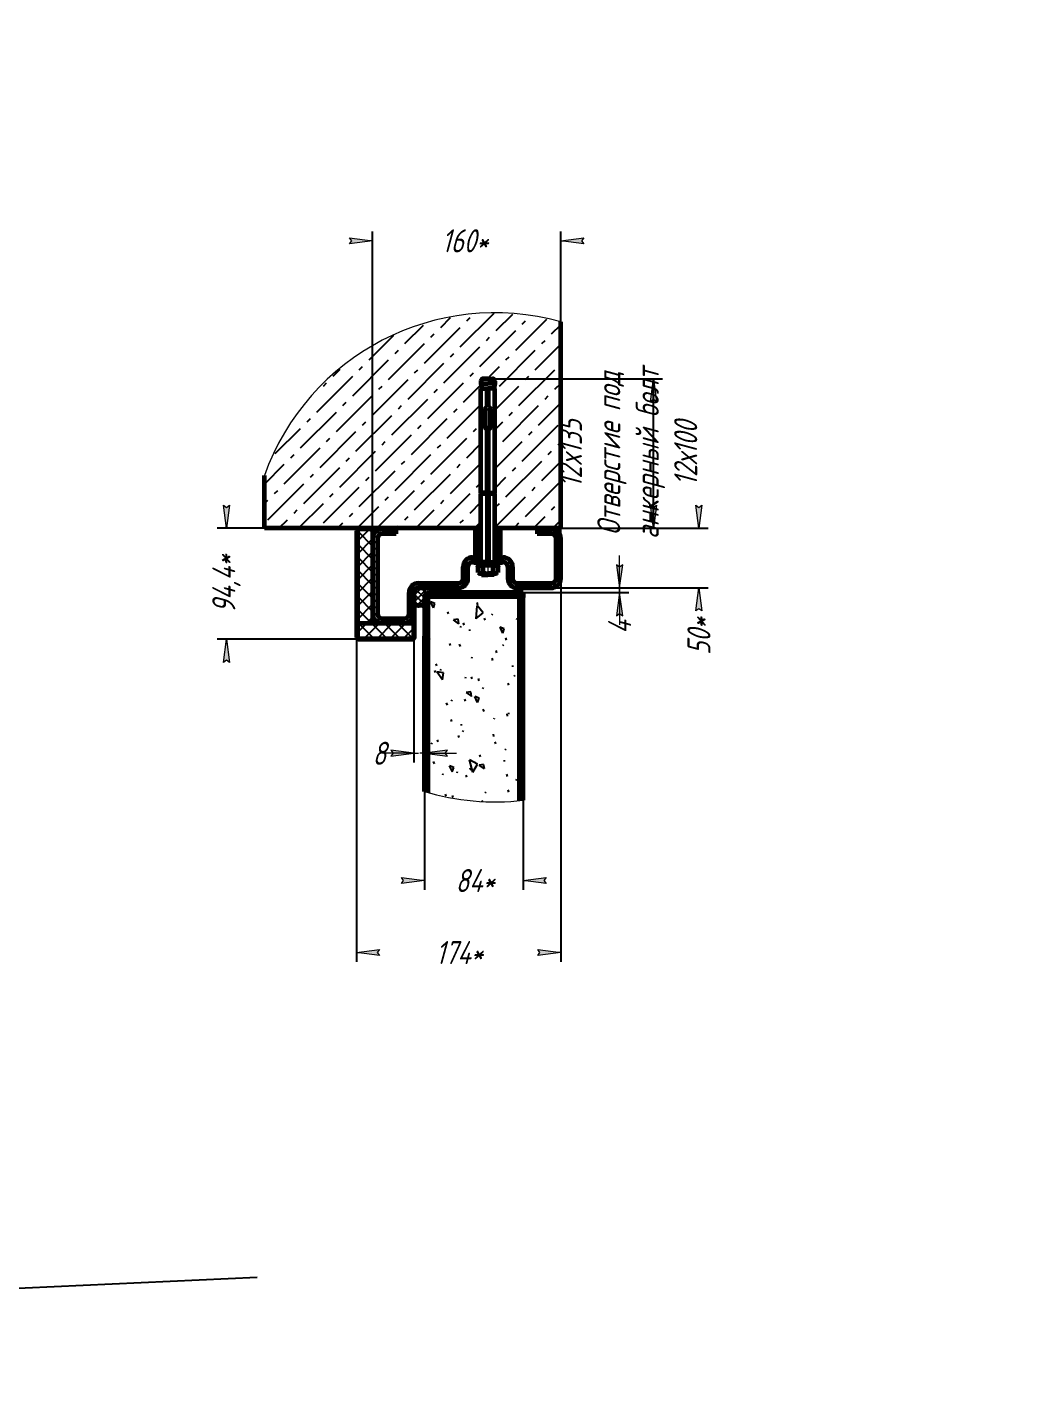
# Model space of a CAD drawing. Header units: millimetres. Extents: x -68 to 2520, y 0 to 297.
# Drawn here: x 651.4 to 869.7, y 0 to 297 of the extents above; entities that cross this region are included whole.
import ezdxf

# ---------------------------------------------------------------- set-up
doc = ezdxf.new("R2010")
doc.units = ezdxf.units.MM
for name, pattern in [('K5LT_AXLED', [13.66031551361084, 9.16031551361084, -1.5, 1.5, -1.5]), ('K5LT_BASIC', [0]), ('K5LT_THIN', [0])]:
    doc.linetypes.add(name, pattern=pattern)
doc.layers.add('Системный слой', color=7, linetype='Continuous')
doc.styles.add('KDIMTEXTSTYLE', font='GOST_AU.SHX', dxfattribs={"width": 0.96, "oblique": 15, "height": 5})
doc.dimstyles.new('KDIMSTYLE (0.40)', dxfattribs={"dimtxt": 5, "dimasz": 1, "dimexe": 2, "dimexo": 0, "dimgap": 1, "dimtad": 1, "dimlfac": 2.5, "dimtxsty": 'KDIMTEXTSTYLE', "dimsah": 1, "dimcen": 0, "dimdle": 1, "dimadec": 0, "dimazin": 0, "dimtfac": 0.667, "dimtmove": 0, "dimatfit": 3, "dimfxl": 1, "dimtvp": 1, "dimtolj": 1, "dimtzin": 0, "dimarcsym": 0})
doc.dimstyles.new('KDIMSTYLE (0.50)', dxfattribs={"dimtxt": 5, "dimasz": 1, "dimexe": 2, "dimexo": 0, "dimgap": 1, "dimtad": 1, "dimlfac": 2, "dimtxsty": 'KDIMTEXTSTYLE', "dimsah": 1, "dimcen": 0, "dimdle": 1, "dimadec": 0, "dimazin": 0, "dimtfac": 0.667, "dimtmove": 0, "dimatfit": 3, "dimfxl": 1, "dimtvp": 1, "dimtolj": 1, "dimtzin": 0, "dimarcsym": 0})
pattern_1 = [(135, (0, 0), (-2.121320343559643, -2.121320343559642), [])]
pattern_2 = [(45, (0, 0), (-0.7071067811865475, 0.7071067811865476), []), (135, (0, 0), (-0.7071067811865476, -0.7071067811865475), [])]

# ---------------------------------------------------------------- blocks, each defined once
blk = doc.blocks.new('KDIMARROW_01')
at = {"layer": 'Системный слой'}
blk.add_hatch(color=0, dxfattribs=at).paths.add_polyline_path([(0, 0), (-5, 0.658262491226197), (-4.5, 5.51091059616309e-16), (-5, -0.6582624912261956)])
at = {"layer": 'Системный слой', "color": 0, "linetype": 'K5LT_THIN', "lineweight": 18}
for p, q in [((-4.5, 5.51091059616309e-16), (-5, 0.658262491226197)), ((-5, 0.658262491226197), (0, 0)), ((0, 0), (-5, -0.6582624912261956)), ((-5, -0.6582624912261956), (-4.5, 5.51091059616309e-16)), ((0, 0), (-1, 0))]:
    blk.add_line(p, q, dxfattribs=at)
blk = doc.blocks.new('U80')
at = {"layer": 'Системный слой', "color": 5, "linetype": 'K5LT_BASIC', "lineweight": 60, "true_color": 0x0000ff}
for p, q in [((740.208743934307, 175.4116883336316), (736.2287439343066, 175.4116883336316)), ((740.208743934307, 174.3916883336278), (740.208743934307, 175.4116883336316)), ((735.208743934307, 174.3916883336315), (735.208743934307, 171.6616883336316)), ((735.208743934307, 171.6616883336316), (736.083743934307, 171.6616883336316)), ((736.333743934307, 171.6616883336316), (737.083743934307, 171.6616883336316)), ((737.333743934307, 171.6616883336316), (737.503743933467, 171.6616883336316))]:
    blk.add_line(p, q, dxfattribs=at)
for centre in [(736.208743934307, 171.6616883336316), (737.208743934307, 171.6616883336316)]:
    blk.add_arc(centre, 0.1250000000000001, 180, 0, dxfattribs=at)
blk = doc.blocks.new('KDIMARROW_02')
at = {"layer": 'Системный слой'}
blk.add_hatch(color=0, dxfattribs=at).paths.add_polyline_path([(4.5, -5.51091059616309e-16), (5, 0.6582624912261956), (0, 0), (5, -0.658262491226197)])
at = {"layer": 'Системный слой', "color": 0, "linetype": 'K5LT_THIN', "lineweight": 18}
for p, q in [((0, 0), (-1, 0)), ((5, 0.6582624912261956), (0, 0)), ((0, 0), (5, -0.658262491226197)), ((0, 0), (7, -8.572527594031472e-16)), ((4.5, -5.51091059616309e-16), (5, 0.6582624912261956)), ((5, -0.658262491226197), (4.5, -5.51091059616309e-16))]:
    blk.add_line(p, q, dxfattribs=at)

msp = doc.modelspace()

# ---------------------------------------------------------------- hatches: boundary and pattern name
at = {"layer": 'Системный слой'}
h = msp.add_hatch(dxfattribs=at)
h.set_pattern_fill('Бетон', angle=45, style=0, pattern_type=0)
h.set_pattern_definition([(45, (0, 0), (-4.242640687119285, 4.242640687119286), [11, -5]), (45, (9.19238815542512, 9.192388155425117), (-4.242640687119285, 4.242640687119286), [1, -15]), (45, (3.535533905932738, 7.778174593052023), (-4.242640687119285, 4.242640687119286), [11, -5]), (45, (12.72792206135786, 16.97056274847714), (-4.242640687119285, 4.242640687119286), [1, -15])])
h.paths.add_polyline_path([(767.0837439343073, 188.3401883336065), (767.0837439343073, 233.1168123193885), (759.2916124717977, 234.6805189970632), (751.7853093967062, 235.0722554027129), (741.6041589000858, 233.8905820955725), (729.964733640506, 229.9232532179365), (717.7739046475659, 221.8879690922666), (708.542102168633, 211.3015605238318), (702.790243934294, 199.7657646602676), (702.790243934294, 188.3401883336093), (749.7663463258641, 188.3401883336093), (749.7663463258642, 220.7824884689112), (752.781141542749, 220.7824884689118), (752.781141542749, 188.4619940014621)])
h = msp.add_hatch(dxfattribs=at)
h.set_pattern_fill('Металл', angle=135, style=0, pattern_type=0)
h.set_pattern_definition(pattern_1)
h.paths.add_polyline_path([(735.2087439342938, 164.829188333609), (735.2087439342938, 173.3716883336086), (735.3872439342942, 173.3716883336093), (735.3872439342941, 164.829188333609), (735.2229308385398, 164.4325014293634), (734.8262439342941, 164.2681883336089), (723.3512439342942, 164.268188333609), (722.9545570300485, 164.4325014293634), (722.790243934294, 164.829188333609), (722.7902439342942, 187.779188333609), (722.9545570300485, 188.1758752378547), (723.3512439342942, 188.3401883336091), (731.3837439342939, 188.3401883336091), (731.3837439342939, 188.1616883336087), (723.3512439342942, 188.161688333609), (723.0807755904902, 188.0496566774129), (722.9687439342945, 187.779188333609), (722.9687439342941, 164.829188333609), (723.0807755904902, 164.5587199898052), (723.3512439342942, 164.4466883336089), (734.8262439342941, 164.446688333609), (735.096712278098, 164.5587199898052)])
h = msp.add_hatch(dxfattribs=at)
h.set_pattern_fill('Неметалл', angle=45, style=0, pattern_type=0)
h.set_pattern_definition([(45, (0, 0), (-1.414213562373095, 1.414213562373095), []), (135, (0, 0), (-1.414213562373095, -1.414213562373095), [])])
h.paths.add_polyline_path([(726.2837439343069, 186.1216883336311), (726.2837439343069, 167.7616883336313), (722.9687439342945, 167.7616883336313), (722.9687439342941, 187.779188333609), (723.0807755904902, 188.0496566774129), (723.3512439342956, 188.1616883336087), (726.2837439343069, 188.1616883336175)])
h.paths.add_polyline_path([(734.8262439342941, 164.4466883336089), (723.3512439342942, 164.446688333609), (723.0807755904902, 164.5587199898052), (722.9687439342945, 164.829188333609), (722.9687439342945, 167.7616883336313), (735.2087439342938, 167.7616883336313), (735.2087439342941, 164.829188333609), (735.096712278098, 164.5587199898052)])
h = msp.add_hatch(dxfattribs=at)
h.set_pattern_fill('Металл', angle=-45, style=0, pattern_type=0)
h.set_pattern_definition([(-45, (0, 0), (0.7071067811865475, 0.7071067811865476), [])])
h.paths.add_polyline_path([(744.8987439343064, 176.4316883336314), (745.6285890512016, 176.7391393140236), (745.9187439343061, 177.4516883336314), (745.9187439343069, 180.0016883336314), (746.232469424503, 181.0886916992201), (747.0771520880337, 181.8413610807754), (747.958743934307, 182.0416883336316), (749.6227439343065, 182.0416883336312), (749.6227439343065, 181.0216883336311), (747.958743934307, 181.0216883336314), (747.2288988174116, 180.7142373532392), (746.9387439343058, 180.0016883336314), (746.9387439343063, 177.4516883336314), (746.6250184441103, 176.3646849680427), (745.7803357805797, 175.6120155864874), (744.8987439343064, 175.4116883336313), (739.7987439343063, 175.4116883336313), (739.0337439343069, 175.4116883336313), (736.2287439343066, 175.4116883336316), (735.4988988174114, 175.1042373532394), (735.208743934307, 174.3916883336312), (735.2087439342938, 173.3716883336086), (735.2087439343061, 169.8016883336314), (734.89501844411, 168.7146849680427), (734.0503357805794, 167.9620155864874), (733.1687439343061, 167.7616883336313), (728.3237439343063, 167.7616883336314), (727.2367405687177, 168.0754138238275), (726.4840711871624, 168.9200964873581), (726.2837439343069, 169.8016883336314), (726.2837439343064, 186.1216883336311), (726.5974694245025, 187.2086916992199), (727.442152088033, 187.9613610807751), (728.3237439343063, 188.1616883336313), (731.383743934307, 188.1616883336313), (731.383743934307, 187.1416883336316), (728.3237439343063, 187.1416883336311), (727.5938988174111, 186.834237353239), (727.3037439343067, 186.1216883336311), (727.3037439343063, 169.8016883336314), (727.6111949146986, 169.0718432167361), (728.3237439343063, 168.7816883336313), (733.1687439343061, 168.7816883336314), (733.8985890512014, 169.0891393140236), (734.1887439343058, 169.8016883336314), (734.1887439343067, 174.3916883336315), (734.5024694245027, 175.4786916992203), (735.3471520880333, 176.2313610807756), (736.2287439343066, 176.4316883336313)])
h.paths.add_polyline_path([(763.0037439335485, 175.4116883336313), (757.6487439343064, 175.4116883336314), (756.5617405687176, 175.7254138238275), (755.8090711871623, 176.5700964873581), (755.608743934307, 177.4516883336314), (755.6087439343058, 180.0016883336314), (755.3012929539136, 180.7315334505267), (754.5887439343057, 181.0216883336311), (753.836319868659, 181.02168833363), (752.9247439343065, 181.0216883336304), (752.9247439343065, 182.0416883336316), (754.5887439343057, 182.0416883336314), (755.6757472998945, 181.7279628434353), (756.4284166814498, 180.8832801799047), (756.6287439343066, 180.0016883336314), (756.6287439343064, 177.4516883336314), (756.9361949146985, 176.7218432167361), (757.6487439343064, 176.4316883336313), (765.0437439343061, 176.4316883336314), (765.7735890512014, 176.7391393140236), (766.0637439343058, 177.4516883336314), (766.0637439343061, 186.1216883336311), (765.7562929539139, 186.8515334505264), (765.0437439343061, 187.1416883336316), (761.983743934307, 187.1416883336316), (761.983743934307, 188.1616883336313), (765.0437439343061, 188.1616883336311), (766.1307472998948, 187.847962843435), (766.8834166814502, 187.0032801799044), (767.083743934307, 186.1216883336311), (767.0837439343061, 177.4516883336314), (766.7700184441101, 176.3646849680427), (765.9253357805794, 175.6120155864874), (765.0437439343061, 175.4116883336313)])
h = msp.add_hatch(dxfattribs=at)
h.set_pattern_fill('Металл', angle=45, style=0, pattern_type=0)
h.set_pattern_definition([(45, (0, 0), (-0.7071067811865475, 0.7071067811865476), [])])
h.paths.add_polyline_path([(753.9788439343067, 188.3401883336091), (753.9788439343067, 182.0416883336316), (753.1787439343067, 182.0416883336312), (753.1787439343067, 188.3401883336091)])
h.paths.add_polyline_path([(748.5686439343065, 182.0416883336312), (748.5686439343065, 188.3401883336091), (749.3687439343068, 188.3401883336091), (749.3687439343068, 182.0416883336316)])
h = msp.add_hatch(dxfattribs=at)
h.set_pattern_fill('Неметалл', angle=45, style=0, pattern_type=0)
h.set_pattern_definition(pattern_2)
h.paths.add_polyline_path([(738.5237439335933, 174.3916883336515), (737.7938988166981, 174.0842373532593), (737.503743933467, 173.3716883336268), (737.503743933467, 171.6616883336316), (737.333743934307, 171.6616883336316), (737.2971322819553, 171.5732999859833), (737.208743934307, 171.5366883336316), (737.1203555866587, 171.5732999859833), (737.083743934307, 171.6616883336316), (736.333743934307, 171.6616883336316), (736.2971322819553, 171.5732999859833), (736.208743934307, 171.5366883336316), (736.1203555866587, 171.5732999859833), (736.083743934307, 171.6616883336316), (735.208743934307, 171.6616883336316), (735.2087439343067, 174.3916883336315), (735.5161949146989, 175.1215334505268), (736.2287439343066, 175.4116883336313), (739.0337439343069, 175.4116883336316), (739.7987439343063, 175.4116883336313), (740.208743934307, 175.4116883336316), (740.208743934307, 174.3916883336278)])
h = msp.add_hatch(dxfattribs=at)
h.set_pattern_fill('Неметалл', angle=45, style=0, pattern_type=0)
h.set_pattern_definition(pattern_2)
h.paths.add_polyline_path([(739.7987439343063, 175.4116883336313), (744.8987439343064, 175.4116883336313), (744.8987439343064, 175.0291883336316), (739.7987439343063, 175.0291883336316)])
h = msp.add_hatch(dxfattribs=at)
h.set_pattern_fill('Металл', angle=135, style=0, pattern_type=0)
h.set_pattern_definition(pattern_1)
h.paths.add_polyline_path([(758.4137439335927, 164.9566883336506), (758.4137439335922, 173.3716883336515), (758.2643683919973, 173.7323127920566), (757.9037439335922, 173.8816883336513), (738.5237439335933, 173.8816883336515), (738.1631194751882, 173.7323127920566), (738.0137439335928, 173.3716883336515), (738.0137439335928, 164.9566883336514), (737.5037439335922, 164.9566883336514), (737.5037439335933, 173.3716883336515), (737.8111949139854, 174.1015334505468), (738.5237439335933, 174.3916883336512), (757.9037439335922, 174.3916883336515), (758.6335890504874, 174.0842373532593), (758.9237439335933, 173.3716883336515), (758.9237439335933, 164.9566883336514)])
h = msp.add_hatch(dxfattribs=at)
h.set_pattern_fill('Песок', angle=40, style=0, pattern_type=0)
h.set_pattern_definition([(40, (7.66044443118978, 6.427876096865393), (-20.56920350996926, 24.5134221798073), [2, -30]), (130, (9.192533317427737, 7.713451316238471), (-24.5134221798073, -20.56920350996926), [2, -30]), (85, (7.66044443118978, 6.427876096865393), (-20.56882517772485, 24.51297130099583), [2.828000068664551, -42.42599868774414]), (59.99999999999999, (9.192533317427737, 7.713451316238471), (-27.71281292110204, 16), [2, -30]), (150, (10.19226386912524, 9.44522345926672), (-16, -27.71281292110204), [2, -30]), (105, (9.192533317427737, 7.713451316238471), (-27.71230319544804, 15.99970570975645), [2.828000068664551, -42.42599868774414]), (80, (16.85297774861752, 14.14132741310386), (-26.09740545482351, 4.601676708173656), [1.5, -25]), (170, (17.11351569518355, 15.61835731746236), (-4.601676708173652, -26.09740545482351), [1.5, -25]), (125, (16.85297774861752, 14.14132741310386), (-26.09694748155999, 4.601595955130849), [2.121000051498413, -35.35499954223633]), (99.99999999999999, (-18.79566591867736, -15.77143634009354), (-15.75692404819533, -2.778370842670881), [1, -15]), (190, (-18.96929776496088, -14.78664805006619), (2.778370842670888, -15.75692404819533), [1, -15]), (145, (-18.79566591867736, -15.77143634009354), (-15.75733021059786, -2.778442460061004), [1.414000034332275, -21.21299934387207]), (70, (1.232568334324387, 14.08832052805517), (-15.03508193257453, 5.472322293210701), [1, -15]), (160, (1.574569151644623, 15.02799693239705), (-5.472322293210702, -15.03508193257453), [1, -15]), (115, (1.232568334324387, 14.08832052805517), (-15.03546948822825, 5.472463351932776), [1.414000034332275, -21.21299934387207]), (85, (0, 0), (-9.351856781683848, 7.8449203141188), [0.300000011920929, -10]), (65, (0, 0), (-2.418447626479752, 6.644630243886747), [0.300000011920929, -10]), (105, (0, 0), (-6.19307471107896, 7.658056256191532), [0.5, -12]), (110, (0, 0), (-7.945928918804033, 1.364629479863953), [0.5, -7])])
h.paths.add_polyline_path([(758.1587439339053, 129.2750879328663), (758.1587439339024, 173.4991883336494), (738.2687439339073, 173.499188333652), (738.2687439339061, 131.0257786487667), (744.1616943592378, 129.7068256168718), (748.9695843821308, 129.1389024207635), (752.4731568215899, 129.0026661825495), (755.7768052174464, 129.0864362383055)])

# ---------------------------------------------------------------- linework, layer by layer
at = {"layer": 'Системный слой', "color": 5, "linetype": 'K5LT_BASIC', "lineweight": 60, "true_color": 0x0000ff}
for p, q in [((767.0837439343073, 188.3401883336065), (767.0837439343073, 233.1168123193883)), ((749.7663463258641, 220.2800225994303), (749.7663463258641, 219.7775567299495)), ((751.2737439343067, 220.7824884689116), (750.2688121953454, 220.7824884689116)), ((751.2737439343067, 220.7824884689116), (752.2786756732681, 220.7824884689116)), ((752.781141542749, 220.2800225994303), (752.781141542749, 219.7775567299495)), ((749.7663463258641, 219.7775567299498), (749.9798481633609, 218.6388802632989)), ((749.7663463258641, 219.7775567299498), (751.2737439343064, 219.7775567299498)), ((749.7663463258641, 196.0279161366649), (749.7663463258641, 218.6388802632989)), ((749.7663463258641, 218.6388802632985), (751.2737439343064, 218.6388802632985)), ((751.1481274669366, 214.6076376581354), (751.1481274669366, 218.6388802632989)), ((752.781141542749, 219.7775567299498), (751.2737439343064, 219.7775567299498)), ((752.781141542749, 218.6388802632985), (751.2737439343064, 218.6388802632985)), ((751.3993604016765, 214.6076376581354), (751.3993604016765, 218.6388802632989)), ((752.781141542749, 219.7775567299498), (752.5676397052515, 218.6388802632989)), ((752.781141542749, 196.0279161366649), (752.781141542749, 218.6388802632989)), ((750.582853363771, 210.5366181179213), (750.582853363771, 213.9282627369162)), ((750.6171610118754, 210.5366181179213), (750.6171610118754, 213.9282627369162)), ((751.9303268567377, 210.5366181179213), (751.9303268567377, 213.9282627369162)), ((751.9646345048425, 210.5366181179213), (751.9646345048425, 213.9282627369162)), ((751.1481274669366, 196.0279161366649), (751.1481274669366, 209.8572431967024)), ((751.3993604016765, 196.0279161366649), (751.3993604016765, 209.8572431967024)), ((702.790243934294, 188.3401883336113), (702.790243934294, 199.7657646602674)), ((751.2737439343067, 196.0279161366649), (749.7663463258641, 196.0279161366649)), ((749.8919627932343, 196.0279161366649), (749.8919627932343, 195.9022996692948)), ((750.0920025529888, 196.0279161366649), (750.0920025529888, 195.9022996692948)), ((751.2737439343067, 196.0279161366649), (751.1481274669366, 196.0279161366649)), ((751.2737439343067, 196.0279161366649), (752.7811415427493, 196.0279161366649)), ((751.2737439343067, 196.0279161366649), (751.3993604016772, 196.0279161366649)), ((752.4554853156244, 196.0279161366649), (752.4554853156244, 195.9022996692948)), ((752.6555250753781, 196.0279161366649), (752.6555250753781, 195.9022996692948)), ((749.7663463258641, 195.9022996692941), (752.781141542749, 195.9022996692941)), ((749.7663463258641, 181.02168833363), (749.7663463258641, 195.9022996692941)), ((751.1481274669366, 195.9022996692941), (751.1481274669366, 181.0216883336297)), ((751.3993604016765, 195.9022996692941), (751.3993604016765, 181.0216883336297)), ((752.781141542749, 181.02168833363), (752.781141542749, 195.9022996692941)), ((749.7663463258641, 188.3401883336091), (702.790243934294, 188.3401883336091)), ((722.790243934294, 187.779188333609), (722.790243934294, 164.829188333609)), ((722.9687439342945, 187.779188333609), (722.9687439342945, 164.829188333609)), ((731.383743934307, 188.1616883336313), (723.3512439342956, 188.1616883336087)), ((726.2837439343069, 188.1616883336175), (726.2837439343069, 167.7616883336313)), ((731.383743934307, 188.1616883336313), (728.3237439343063, 188.1616883336313)), ((731.383743934307, 187.1416883336316), (728.3237439343063, 187.1416883336316)), ((731.383743934307, 188.1616883336313), (731.3837439342954, 188.3401883336091)), ((731.383743934307, 187.1416883336316), (731.383743934307, 188.1616883336313)), ((748.5686439343065, 182.0416883336312), (748.5686439343065, 188.3401883336091)), ((749.3687439343068, 188.3401883336091), (749.3687439343068, 182.0416883336316)), ((767.0837439343073, 188.3401883336091), (752.7811415427493, 188.3401883336091)), ((753.1787439343067, 182.0416883336312), (753.1787439343067, 188.3401883336091)), ((753.9788439343067, 188.3401883336091), (753.9788439343067, 182.0416883336316)), ((761.983743934307, 188.1616883336313), (761.983743934307, 187.1416883336316)), ((765.0437439343061, 188.1616883336313), (761.983743934307, 188.1616883336313)), ((765.0437439343061, 187.1416883336316), (761.983743934307, 187.1416883336316)), ((727.3037439343067, 186.1216883336311), (727.3037439343067, 169.801688333631)), ((766.0637439343058, 177.4516883336314), (766.0637439343058, 186.1216883336315)), ((767.083743934307, 177.4516883336314), (767.083743934307, 186.1216883336315)), ((747.958743934307, 182.0416883336316), (749.7663463258641, 182.0416883336316)), ((749.6227439343065, 181.0216883336304), (749.6227439343065, 182.0416883336312)), ((752.781141542749, 182.0416883336316), (754.5887439343057, 182.0416883336316)), ((752.9247439343065, 182.0416883336312), (752.9247439343065, 181.0216883336304)), ((745.9187439343061, 177.4516883336314), (745.9187439343061, 180.0016883336314)), ((746.9387439343058, 177.4516883336314), (746.9387439343058, 180.0016883336314)), ((747.958743934307, 181.0216883336311), (754.5887439343057, 181.0216883336311)), ((748.7111679999541, 181.02168833363), (748.7111679999541, 180.4564142304641)), ((751.2737439343067, 181.02168833363), (748.7111679999549, 181.02168833363)), ((748.7111679999541, 180.4564142304641), (751.2737439343057, 180.4564142304641)), ((749.0980028459844, 180.2937456980378), (749.0980028459844, 178.7864402031276)), ((749.0980028459844, 178.7864402031283), (749.5779216248089, 178.5093589862264)), ((749.5779216248093, 178.509358986226), (751.2737439343067, 178.509358986226)), ((749.8919627932343, 178.509358986226), (749.8919627932343, 178.2581260514854)), ((749.8919627932343, 178.2581260514858), (751.273743934306, 178.2581260514858)), ((750.0920025529888, 178.509358986226), (750.0920025529888, 178.2581260514854)), ((750.1858733901454, 180.4564142304641), (750.1858733944567, 178.7864402110413)), ((751.2737439343067, 181.02168833363), (753.836319868659, 181.02168833363)), ((753.836319868659, 180.4564142304641), (751.2737439343067, 180.4564142304641)), ((752.9695662438038, 178.509358986226), (751.273743934306, 178.509358986226)), ((752.6555250753781, 178.2581260514858), (751.273743934306, 178.2581260514858)), ((752.3616144784677, 180.4564142304641), (752.3616144741563, 178.7864402110413)), ((752.4554853156244, 178.509358986226), (752.4554853156244, 178.2581260514854)), ((752.6555250753781, 178.509358986226), (752.6555250753781, 178.2581260514854)), ((753.4494850226287, 178.7864402031283), (752.9695662438046, 178.5093589862264)), ((753.4494850226287, 180.2679895294089), (753.4494850226287, 178.7864402031283)), ((753.836319868659, 181.02168833363), (753.836319868659, 180.4564142304641)), ((755.608743934307, 180.0016883336314), (755.608743934307, 177.4516883336314)), ((756.6287439343066, 180.0016883336314), (756.6287439343066, 177.4516883336314)), ((736.2287439343066, 176.4316883336313), (744.8987439343064, 176.4316883336313)), ((736.2287439343066, 175.4116883336313), (744.8987439343064, 175.4116883336313)), ((739.0337439343069, 175.4116883336313), (736.2287439343066, 175.4116883336313)), ((744.8987439343064, 175.4116883336313), (739.7987439343063, 175.4116883336313)), ((744.8987439343064, 175.0291883336316), (744.8987439343064, 175.4116883336313)), ((757.6487439343064, 176.4316883336313), (765.0437439343061, 176.4316883336313)), ((757.6487439343064, 175.4116883336313), (765.0437439343061, 175.4116883336313)), ((734.1887439343058, 169.8016883336314), (734.1887439343058, 174.3916883336315)), ((735.208743934307, 169.8016883336314), (735.208743934307, 174.3916883336315)), ((735.208743934307, 174.3916883336312), (735.208743934307, 170.3116883336313)), ((735.2087439342938, 164.829188333609), (735.2087439342938, 173.3716883336086)), ((737.503743933467, 173.3716883336268), (737.503743933467, 164.9566883336266)), ((738.0137439334661, 173.3716883336268), (738.0137439334661, 164.9566883336273)), ((738.1412439339094, 173.4991883336521), (738.1412439339086, 131.0622206693444)), ((758.2862439339062, 173.4991883336496), (738.1412439339094, 173.4991883336521)), ((738.2687439339061, 131.0257786487668), (738.2687439339073, 173.4991883336521)), ((738.2687439339088, 173.1166883336516), (738.2687439339081, 131.0257786487661)), ((738.268743933903, 161.8966883336544), (738.2687439339073, 173.1166883336519)), ((757.903743933467, 174.3916883336272), (738.5237439334667, 174.3916883336279)), ((757.9037439335922, 173.8816883336513), (738.5237439335933, 173.8816883336513)), ((740.208743934307, 175.0291883336316), (744.8987439343064, 175.0291883336316)), ((758.6687439333894, 174.391688333649), (757.9037439334655, 174.3916883336272)), ((758.1587439339024, 173.4991883336496), (758.1587439339024, 161.8966883336538)), ((758.1587439339053, 173.1166883336516), (758.1587439339044, 129.2750879328663)), ((758.1587439339053, 129.2750879328663), (758.1587439339053, 173.1166883336512)), ((758.2862439339062, 129.288237517649), (758.2862439339062, 173.4991883336496)), ((758.4137439334661, 164.956688333631), (758.4137439334661, 173.3716883336275)), ((758.9237439333925, 174.3916883336454), (758.6687439333894, 174.3916883336494)), ((758.9237439333925, 174.3916883336454), (758.9237439334668, 173.3716883336275)), ((758.9237439334668, 164.956688333631), (758.9237439334668, 173.3716883336275)), ((735.3872439342942, 164.829188333609), (735.3872439342942, 171.6616883336316)), ((722.9687439342945, 167.7616883336313), (735.2087439342938, 167.7616883336313)), ((728.3237439343063, 168.7816883336313), (733.1687439343061, 168.7816883336313)), ((723.3512439342942, 164.4466883336089), (734.8262439342941, 164.4466883336089)), ((723.3512439342942, 164.2681883336089), (734.8262439342941, 164.2681883336089)), ((737.503743933467, 164.9566883336266), (738.0137439334661, 164.9566883336273)), ((737.5037439334656, 131.2496235240641), (737.5037439334656, 164.9566883336271)), ((738.0137439334646, 131.0990078664562), (738.0137439334646, 164.9566883336278)), ((758.4137439334661, 164.956688333631), (758.9237439334668, 164.956688333631)), ((758.4137439334661, 129.3016986138798), (758.4137439334661, 164.956688333631)), ((758.9237439334668, 129.3586629725064), (758.9237439334668, 164.956688333631))]:
    msp.add_line(p, q, dxfattribs=at)
at = {"layer": 'Системный слой', "color": 7, "linetype": 'K5LT_THIN', "lineweight": 18}
for p, q in [((749.8707678126744, 213.9934537879163), (749.8707678126744, 212.2324404274184)), ((750.22272325289, 213.9376298298169), (750.22272325289, 212.2324404274184)), ((750.362476404783, 213.9376298298169), (750.362476404783, 212.2324404274184)), ((752.1850114638294, 213.9376298298169), (752.1850114638294, 212.2324404274184)), ((752.3247646157231, 213.9376298298169), (752.3247646157231, 212.2324404274184)), ((752.6767200559386, 213.9934537879163), (752.6767200559386, 212.2324404274184)), ((749.8707678126744, 210.4714270669211), (749.8707678126744, 212.2324404274187)), ((750.22272325289, 210.5272510250202), (750.22272325289, 212.232440427418)), ((750.362476404783, 210.5272510250202), (750.362476404783, 212.232440427418)), ((752.1850114638294, 210.5272510250202), (752.1850114638294, 212.232440427418)), ((752.3247646157231, 210.5272510250202), (752.3247646157231, 212.232440427418)), ((752.6767200559386, 210.4714270669211), (752.6767200559386, 212.2324404274187))]:
    msp.add_line(p, q, dxfattribs=at)
at = {"layer": 'Системный слой', "color": 30, "linetype": 'K5LT_AXLED', "lineweight": 18, "true_color": 0xff8000}
msp.add_line((751.2737439343067, 214.3144957335048), (751.2737439343067, 177.8335496267759), dxfattribs=at)
at = {"layer": 'Системный слой', "color": 7, "linetype": 'K5LT_THIN', "lineweight": 18}
for centre, radius, start, end in [((752.781141542749, 182.0416883336316), 53.0399163397854, 74.35612279782555, 160.4782383542236), ((750.0887123835616, 213.9934537879163), 0.2179445708872813, 90, 180), ((750.0410847407142, 213.9298519969613), 0.1818049608495686, 2.45193003962663, 159.5227590340133), ((750.0887078757963, 213.9376298298169), 0.2737685289865939, 0, 90), ((752.4587799928161, 213.9376298298169), 0.2737685289865939, 90, 180), ((752.5064031278989, 213.9298519969613), 0.1818049608495686, 20.47724096598676, 177.5480699603734), ((752.4587754850514, 213.9934537879163), 0.2179445708872813, 0, 90), ((750.0410847407142, 210.5350288578761), 0.1818049608495686, 200.4772409659867, 357.5480699603731), ((750.0887123835616, 210.4714270669211), 0.2179445708872813, 180, 270), ((750.0887078757963, 210.5272510250202), 0.2737685289865939, 270, 0), ((752.4587799928161, 210.5272510250202), 0.2737685289865939, 180, 270), ((752.5064031278989, 210.5350288578761), 0.1818049608495686, 182.4519300396269, 339.5227590339865), ((752.4587754850514, 210.4714270669211), 0.2179445708872813, 270, 0), ((752.781141542749, 182.0416883336316), 53.0399163397854, 253.2595980419859, 276.6504008310184)]:
    msp.add_arc(centre, radius, start, end, dxfattribs=at)
at = {"layer": 'Системный слой', "color": 5, "linetype": 'K5LT_BASIC', "lineweight": 60, "true_color": 0x0000ff}
for centre, radius, start, end in [((750.2688121953449, 220.2800225994303), 0.5024658694807637, 90, 180), ((752.2786756732681, 220.2800225994303), 0.5024658694807637, 0, 90), ((751.2737439343067, 213.9282627369158), 0.69089057053605, 100.4756816963845, 180), ((751.2901734012712, 213.9494451899788), 0.6733456561073713, 102.1783497879153, 181.8027374499052), ((751.2737439343067, 213.9282627369158), 0.69089057053605, 0, 79.5243183036465), ((751.2573144673408, 213.9494451899788), 0.6733456561073713, 358.1972625500947, 77.82165021208473), ((751.2737439343067, 210.5366181179213), 0.69089057053605, 180, 259.5243183035844), ((751.2901734012712, 210.5154356648583), 0.6733456561073713, 178.1972625501334, 257.8216502120848), ((751.2737439343067, 210.5366181179213), 0.69089057053605, 280.4756816964156, 0), ((751.2573144673408, 210.5154356648583), 0.6733456561073713, 282.1783497879153, 1.802737449866609), ((723.3512439342942, 187.779188333609), 0.5610000000000002, 90, 180), ((723.3512439342942, 187.779188333609), 0.3825000000000003, 90, 180), ((728.3237439343063, 186.1216883336311), 2.04, 90, 180), ((728.3237439343063, 186.1216883336311), 1.02, 90, 180), ((765.0437439343061, 186.1216883336311), 2.040000000000001, 0, 90), ((765.0437439343061, 186.1216883336311), 1.020000000000001, 0, 90), ((747.958743934307, 180.0016883336314), 2.04, 90, 180), ((754.5887439343057, 180.0016883336314), 2.040000000000001, 0, 90), ((747.958743934307, 180.0016883336314), 1.020000000000001, 90, 180), ((749.4485206950505, 181.6685883895575), 1.418821760807043, 238.6882939316084, 301.311706068418), ((749.6966450553313, 179.1166592978408), 0.5902448763843366, 232.5777158708124, 325.9814571008102), ((751.2737439343067, 183.5026137108301), 3.234624181421291, 250.3471408182357, 289.6528591817606), ((751.2737439343067, 180.7834869381591), 2.274127951932434, 241.421117994742, 270), ((751.2737439343067, 180.7834869381591), 2.274127951932434, 270, 298.5788820052544), ((753.0989671735626, 181.6685883895575), 1.418821760807043, 238.6882939316077, 301.3117060684114), ((752.8508428132807, 179.1166592978408), 0.5902448763843366, 214.0185428991898, 307.4222841292052), ((754.5887439343057, 180.0016883336314), 1.020000000000001, 0, 90), ((736.2287439343066, 174.3916883336315), 2.04, 90, 180), ((736.2287439343066, 174.3916883336315), 1.02, 90, 180), ((744.8987439343064, 177.4516883336314), 1.020000000000001, 270, 0), ((744.8987439343064, 177.4516883336314), 2.04, 270, 0), ((757.6487439343064, 177.4516883336314), 2.040000000000001, 180, 270), ((757.6487439343064, 177.4516883336314), 1.020000000000001, 180, 270), ((765.0437439343061, 177.4516883336314), 2.040000000000001, 270, 0), ((765.0437439343061, 177.4516883336314), 1.020000000000001, 270, 0), ((738.5237439335933, 173.3716883336515), 1.02, 90, 180), ((738.5237439335933, 173.3716883336515), 0.51, 90, 180), ((757.9037439335922, 173.3716883336515), 1.020000000000001, 0, 90), ((757.9037439335922, 173.3716883336515), 0.5100000000000003, 0, 90), ((728.3237439343063, 169.8016883336314), 2.04, 180, 270), ((728.3237439343063, 169.8016883336314), 1.02, 180, 270), ((733.1687439343061, 169.8016883336314), 2.04, 270, 0), ((733.1687439343061, 169.8016883336314), 1.02, 270, 0), ((723.3512439342942, 164.829188333609), 0.5610000000000002, 180, 270), ((723.3512439342942, 164.829188333609), 0.3825000000000003, 180, 270), ((734.8262439342941, 164.829188333609), 0.5610000000000002, 270, 0), ((734.8262439342941, 164.829188333609), 0.3824999999999998, 270, 0)]:
    msp.add_arc(centre, radius, start, end, dxfattribs=at)

# ---------------------------------------------------------------- block references
at = {"layer": 'Системный слой'}
msp.add_blockref('U80', (0, 0), dxfattribs=at)

# ---------------------------------------------------------------- dimensions: what is measured, and where the dimension line sits
at = {"layer": 'Системный слой', "color": 7}
msp.add_linear_dim(base=(787.1878743860207, 220.7824884689116), p1=(767.0837439343073, 188.3401883336065), p2=(751.2737439343067, 220.7824884689116), angle=90, text='\\H5.0;\\W0.965;\\Q15;\\Q15;12x135\\H5.0;\\W0.965;\\Q15;\\X\\H5.0;\\W0.965;\\Q15;\\Q15;Отверстие под\\X\\H5.0;\\W0.965;\\Q15;\\Q15;анкерный болт\\X\\H5.0;\\W0.965;\\Q15;\\Q15;12х100', dimstyle='KDIMSTYLE (0.40)', override={"dimexo": 0, "dimblk1": 'KDIMARROW_01', "dimblk2": 'KDIMARROW_01', "dimse1": 0, "dimse2": 0, "dimclrt": 7, "dimtolj": 1}, dxfattribs=at).render()
for base, p1, p2, location, text, override in [((726.2837439343061, 250.7040319052796), (767.0837439343061, 186.1216883336311), (726.2837439343061, 186.1216883336313), (746.2837439343061, 250.7040319052796), '\\H5.0;\\W0.965;\\Q15;\\H5.0;\\W0.965;\\Q15;\\Q15;160\\H5.0;\\W0.965;\\Q15;\\Q15;*', {"dimexo": 0, "dimblk1": 'KDIMARROW_01', "dimblk2": 'KDIMARROW_01', "dimse1": 0, "dimse2": 0, "dimclrt": 7, "dimtolj": 1}), ((767.0837439343059, 96.31401236114132), (722.790243934294, 164.829188333609), (767.0837439343059, 177.4516883336316), (745.0837439343059, 96.31401236114132), '\\H5.0;\\W0.965;\\Q15;\\H5.0;\\W0.965;\\Q15;\\Q15;174\\H5.0;\\W0.965;\\Q15;\\Q15;*', {"dimexo": 0, "dimblk1": 'KDIMARROW_01', "dimblk2": 'KDIMARROW_01', "dimse1": 0, "dimse2": 0, "dimclrt": 7, "dimtolj": 1}), ((735.2087439343068, 139.5432270601027), (737.5037439334656, 159.6252810597419), (735.2087439343068, 170.3116883336314), (727.7112439915272, 139.5432270601027), '\\H5.0;\\W0.965;\\Q15;\\H5.0;\\W0.965;\\Q15;\\Q15;8', {"dimexo": 0, "dimblk1": 'KDIMARROW_02', "dimblk2": 'KDIMARROW_02', "dimse1": 0, "dimse2": 0, "dimclrt": 7, "dimtolj": 1}), ((737.5037439334656, 111.9310629789951), (758.9237439334668, 129.3586629725062), (737.5037439334656, 131.249623524064), (748.5037439334656, 111.9310629789951), '\\H5.0;\\W0.965;\\Q15;\\H5.0;\\W0.965;\\Q15;\\Q15;84\\H5.0;\\W0.965;\\Q15;\\Q15;*', {"dimexo": 0, "dimblk1": 'KDIMARROW_01', "dimblk2": 'KDIMARROW_01', "dimse1": 0, "dimse2": 0, "dimclrt": 7, "dimtolj": 1})]:
    msp.add_linear_dim(base=base, p1=p1, p2=p2, location=location, text=text, dimstyle='KDIMSTYLE (0.40)', override=override, dxfattribs=at).render()
for base, p1, p2, location, text, override in [((694.568598009792, 164.2681883336092), (721.5277607269314, 188.3401883336093), (723.351243934294, 164.2681883336092), (694.568598009792, 176.2681883336092), '\\H5.0;\\W0.965;\\Q15;\\H5.0;\\W0.965;\\Q15;\\Q15;94,4\\H5.0;\\W0.965;\\Q15;\\Q15;*', {"dimexo": 0, "dimblk1": 'KDIMARROW_01', "dimblk2": 'KDIMARROW_01', "dimse1": 0, "dimse2": 0, "dimclrt": 7, "dimtolj": 1}), ((797.0639158637662, 175.4116883336313), (767.0837439343073, 188.3401883336065), (765.0437439343059, 175.4116883336313), (797.0639158637662, 164.9376258908517), '\\H5.0;\\W0.965;\\Q15;\\H5.0;\\W0.965;\\Q15;\\Q15;50\\H5.0;\\W0.965;\\Q15;\\Q15;*', {"dimexo": 0, "dimblk1": 'KDIMARROW_01', "dimblk2": 'KDIMARROW_01', "dimse1": 0, "dimse2": 0, "dimclrt": 7, "dimtolj": 1}), ((779.8602763239053, 174.3916883336272), (757.9241474955535, 175.4116883336313), (757.9037439334655, 174.3916883336272), (779.8602763239053, 166.8941883908477), '\\H5.0;\\W0.965;\\Q15;\\H5.0;\\W0.965;\\Q15;\\Q15;4', {"dimexo": 0, "dimblk1": 'KDIMARROW_02', "dimblk2": 'KDIMARROW_02', "dimse1": 0, "dimse2": 0, "dimclrt": 7, "dimtolj": 1})]:
    msp.add_linear_dim(base=base, p1=p1, p2=p2, angle=90, location=location, text=text, dimstyle='KDIMSTYLE (0.40)', override=override, dxfattribs=at).render()
msp.add_radius_dim(center=(1164.751481439426, 46.80853255204909), radius=615.6196699372803, location=(571.7393876335053, 19.95766410494693), text='\\H5.0;\\W0.965;\\Q15;R\\H5.0;\\W0.965;\\Q15;\\Q15; раскрытия', dimstyle='KDIMSTYLE (0.50)', override={"dimblk2": 'KDIMARROW_01', "dimclrt": 7, "dimtofl": 0, "dimtolj": 1}, dxfattribs=at).render()

doc.saveas('drawing.dxf')
